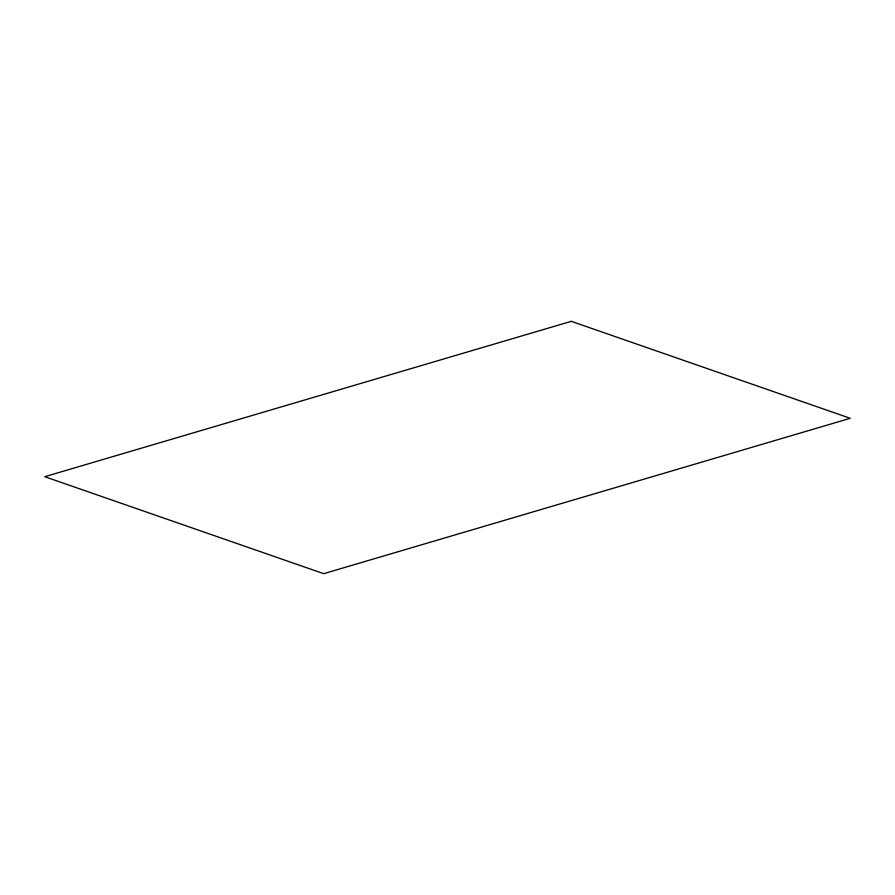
<?xml version="1.0" encoding="UTF-8"?>
<svg xmlns="http://www.w3.org/2000/svg" width="895" height="895" viewBox="0 0 895 895"><rect width="100%" height="100%" fill="white"/><g stroke="black" fill="none" stroke-linecap="round" stroke-linejoin="round"><path stroke-width="1.34" d="M571.29 321.327L44.75 476.699L323.71 573.673L850.25 418.301L571.29 321.327"/></g></svg>
